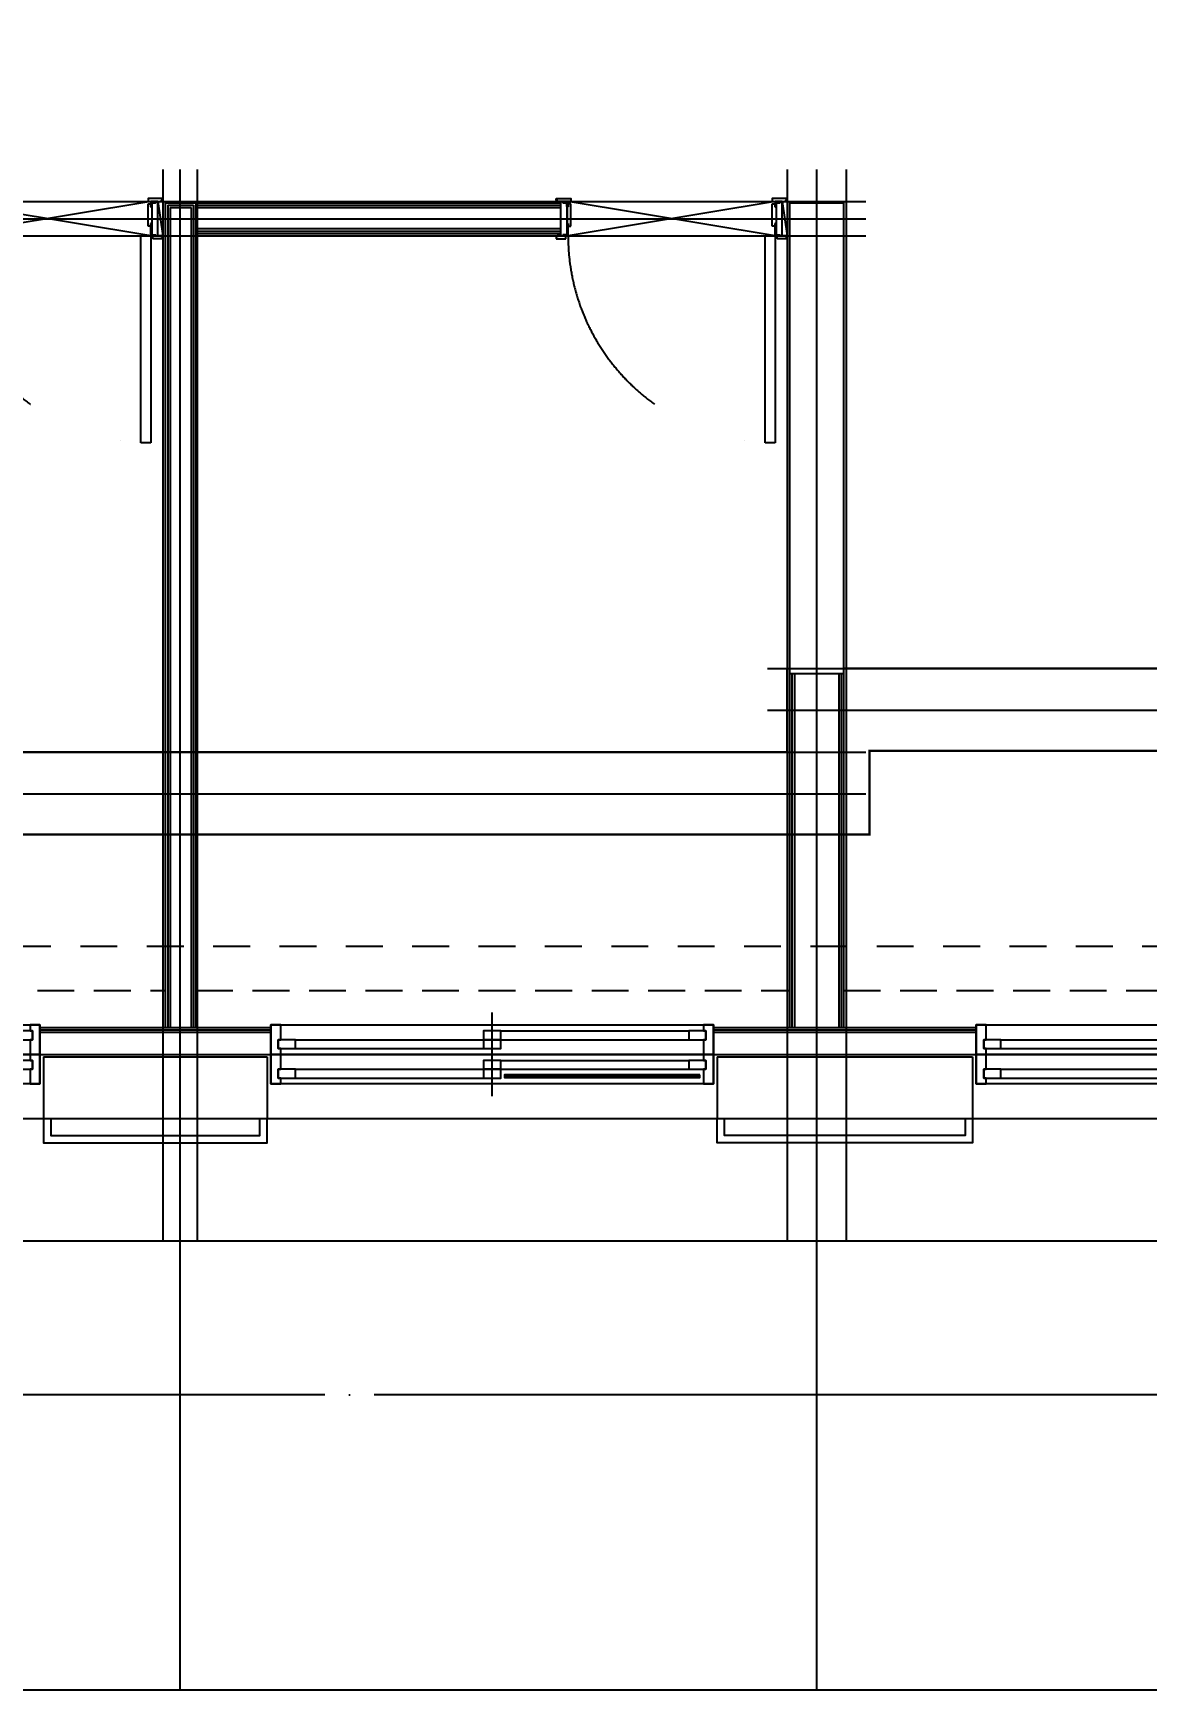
# Model space of a CAD drawing. Header units: millimetres. Extents: x 7294529 to 7346664, y 234399 to 276449.
# Drawn here: x 7308682 to 7313213, y 241999 to 248739 of the extents above; entities that cross this region are included whole.
import ezdxf
from ezdxf.xclip import XClip

# ---------------------------------------------------------------- set-up
doc = ezdxf.new("R2010")
doc.units = ezdxf.units.MM
doc.header["$LTSCALE"] = 100
doc.header["$XCLIPFRAME"] = 2
for name, pattern in [('CEN', [62, 60, -1, 0, -1]), ('ST-DASH', [2.7, 1.5, -1.2]), ('U-59C-EX$0$CEN', [62, 60, -1, 0, -1]), ('U-59C-EX$0$DASHDOTX2', [2, 1, -0.5, 0, -0.5]), ('U-59C-EX$0$HID', [2.3, 1.5, -0.8])]:
    doc.linetypes.add(name, pattern=pattern)
doc.layers.get('Defpoints').update_dxf_attribs({"color": 149})
for name, color, linetype in [('BP', 7, 'Continuous'), ('CEN', 1, 'CEN'), ('DIM', 7, 'Continuous'), ('U-59C-EX$0$A-커텐박스', 11, 'U-59C-EX$0$HID'), ('U-59C-EX$0$C-DOOR', 1, 'Continuous'), ('U-59C-EX$0$CEN', 1, 'U-59C-EX$0$CEN'), ('U-59C-EX$0$CON', 2, 'Continuous'), ('U-59C-EX$0$DOR', 4, 'Continuous'), ('U-59C-EX$0$FIN', 5, 'Continuous'), ('U-59C-EX$0$INSUL_line', 8, 'Continuous'), ('U-59C-EX$0$WIN', 4, 'Continuous'), ('U-59C-EX$0$발코니 입면선', 4, 'Continuous'), ('U-59C-EX$0$확장전', 4, 'U-59C-EX$0$HID'), ('결로방지', 4, 'ST-DASH'), ('기단부-석재', 6, 'Continuous')]:
    doc.layers.add(name, color=color, linetype=linetype)
doc.layers.add('CUT-LINE', color=105, linetype='Continuous', plot=False)
doc.layers.add('U-59C-EX$0$MC', color=152, linetype='Continuous', plot=False)
doc.styles.add('굴림', font='')
doc.styles.add('돋움', font='')
doc.styles.get('굴림').set_extended_font_data('Gulim')
doc.styles.get('돋움').set_extended_font_data('Dotum')
doc.dimstyles.new('NORMAL', dxfattribs={"dimscale": 40, "dimtxt": 3, "dimasz": 1.5, "dimexe": 1.5, "dimexo": 2, "dimgap": 1, "dimtad": 1, "dimdec": 0, "dimzin": 0, "dimdsep": 46, "dimtxsty": '돋움', "dimblk": 'DOT', "dimblk1": 'NONE', "dimblk2": 'TICK', "dimcen": 0, "dimdle": 1.5, "dimclrd": 7, "dimclre": 7, "dimclrt": 3, "dimadec": 0, "dimazin": 0, "dimtfac": 1, "dimtdec": 0, "dimtix": 1, "dimtmove": 2, "dimatfit": 3, "dimldrblk": 'DOT', "dimfxl": 1, "dimtolj": 1, "dimtzin": 0, "dimarcsym": 0})

# ---------------------------------------------------------------- blocks, each defined once
blk = doc.blocks.new('U-59C-EX$0$u-59c-tf-ex$0$WIN_2_2700')
at = {"layer": 'U-59C-EX$0$WIN'}
blk.add_line((350, -290), (350, 50), dxfattribs=at)
at = {"layer": 'U-59C-EX$0$WIN', "color": 5, "linetype": 'Continuous'}
for p, q in [((-1250, -60), (315, -60)), ((385, -24), (1250, -24)), ((385, -60), (1250, -60)), ((-1250, -96), (315, -96)), ((-1250, -180), (315, -180)), ((385, -144), (1250, -144)), ((385, -180), (1250, -180)), ((-1250, -216), (315, -216))]:
    blk.add_line(p, q, dxfattribs=at)
at = {"layer": 'U-59C-EX$0$WIN'}
for points in [[(-1310, -96), (-1320, -96), (-1320, -60), (-1310, -60), (-1310, 0), (-1350, 0), (-1350, -120), (-1310, -120)], [(-1350, 0), (1350, 0), (1350, -120), (-1350, -120)], [(1310, -24), (1320, -24), (1320, -60), (1310, -60), (1310, -120), (1350, -120), (1350, 0), (1310, 0)], [(-1320, -96), (-1250, -96), (-1250, -60), (-1320, -60)], [(315, -60), (385, -60), (385, -24), (315, -24)], [(315, -96), (385, -96), (385, -60), (315, -60)], [(1320, -24), (1250, -24), (1250, -60), (1320, -60)], [(-1310, -216), (-1320, -216), (-1320, -180), (-1310, -180), (-1310, -120), (-1350, -120), (-1350, -240), (-1310, -240)], [(-1350, -120), (1350, -120), (1350, -240), (-1350, -240)], [(1310, -144), (1320, -144), (1320, -180), (1310, -180), (1310, -240), (1350, -240), (1350, -120), (1310, -120)], [(-1320, -216), (-1250, -216), (-1250, -180), (-1320, -180)], [(315, -180), (385, -180), (385, -144), (315, -144)], [(315, -216), (385, -216), (385, -180), (315, -180)], [(1320, -144), (1250, -144), (1250, -180), (1320, -180)]]:
    blk.add_lwpolyline(points, close=True, dxfattribs=at)
blk = doc.blocks.new('U-59C-EX$0$u-59c-tf-ex$0$WIN_2_1800')
at = {"layer": 'U-59C-EX$0$WIN'}
blk.add_line((0, -290), (0, 50), dxfattribs=at)
at = {"layer": 'U-59C-EX$0$WIN', "color": 5, "linetype": 'Continuous'}
for p, q in [((-800, -60), (-35, -60)), ((35, -24), (800, -24)), ((35, -60), (800, -60)), ((-800, -96), (-35, -96)), ((-800, -180), (-35, -180)), ((35, -144), (800, -144)), ((35, -180), (800, -180)), ((-800, -216), (-35, -216))]:
    blk.add_line(p, q, dxfattribs=at)
at = {"layer": 'U-59C-EX$0$WIN'}
for points in [[(-860, -96), (-870, -96), (-870, -60), (-860, -60), (-860, 0), (-900, 0), (-900, -120), (-860, -120)], [(-900, 0), (900, 0), (900, -120), (-900, -120)], [(860, -24), (870, -24), (870, -60), (860, -60), (860, -120), (900, -120), (900, 0), (860, 0)], [(-870, -96), (-800, -96), (-800, -60), (-870, -60)], [(-35, -60), (35, -60), (35, -24), (-35, -24)], [(-35, -96), (35, -96), (35, -60), (-35, -60)], [(870, -24), (800, -24), (800, -60), (870, -60)], [(-860, -216), (-870, -216), (-870, -180), (-860, -180), (-860, -120), (-900, -120), (-900, -240), (-860, -240)], [(-900, -120), (900, -120), (900, -240), (-900, -240)], [(860, -144), (870, -144), (870, -180), (860, -180), (860, -240), (900, -240), (900, -120), (860, -120)], [(-870, -216), (-800, -216), (-800, -180), (-870, -180)], [(-35, -180), (35, -180), (35, -144), (-35, -144)], [(-35, -216), (35, -216), (35, -180), (-35, -180)], [(870, -144), (800, -144), (800, -180), (870, -180)]]:
    blk.add_lwpolyline(points, close=True, dxfattribs=at)
blk = doc.blocks.new('U-59C-EX$0$A$C42d6a0a8')
at = {"layer": 'U-59C-EX$0$C-DOOR'}
for p, q in [((0, 49), (-140, 891)), ((-140, 891), (-140, 49)), ((-140, 49), (0, 891)), ((0, 891), (0, 49))]:
    blk.add_line(p, q, dxfattribs=at)
at = {"layer": 'U-59C-EX$0$C-DOOR', "linetype": 'U-59C-EX$0$DASHDOTX2', "ltscale": 8}
blk.add_arc((-139.3, 47.3), 843.7, 90.04682, 177.16562, dxfattribs=at)
at = {"layer": 'U-59C-EX$0$DOR'}
for p, q in [((-152, 940), (-152, 900)), ((-145, 940), (-152, 940)), ((-152, 900), (-140, 900)), ((-145, 935), (-145, 940)), ((-140, 935), (-145, 935)), ((-140, 900), (-140, 935)), ((-140, 912), (-140, 920)), ((-140, 920), (0, 920)), ((-135, 912), (-140, 912)), ((-135, 911), (-140, 911)), ((-140, 911), (-140, 891)), ((-140, 891), (-90, 891)), ((-135, 896), (-135, 912)), ((-135, 896), (-135, 911)), ((-5, 896), (-135, 896)), ((-90, 896), (-135, 896)), ((-89, 890), (-100, 890)), ((-100, 890), (-100, 880)), ((-100, 880), (-10, 880)), ((-90, 891), (-90, 896)), ((-21, 895), (-89, 895)), ((-89, 895), (-89, 890)), ((-21, 890), (-21, 895)), ((-10, 890), (-21, 890)), ((-10, 880), (-10, 890)), ((0, 912), (-5, 912)), ((-5, 912), (-5, 896)), ((0, 920), (0, 912)), ((-982, 49), (-982, 89)), ((-982, 89), (-140, 89)), ((-140, 89), (-140, 49)), ((-140, 49), (-982, 49)), ((-152, 0), (-152, 40)), ((-152, 40), (-140, 40)), ((-145, 0), (-152, 0)), ((-140, 5), (-145, 5)), ((-145, 5), (-145, 0)), ((-140, 49), (-90, 49)), ((-140, 29), (-140, 49)), ((-140, 40), (-140, 5)), ((-135, 29), (-140, 29)), ((-135, 28), (-140, 28)), ((-140, 28), (-140, 20)), ((-140, 20), (0, 20)), ((-5, 44), (-135, 44)), ((-135, 44), (-135, 28)), ((-90, 44), (-135, 44)), ((-135, 44), (-135, 29)), ((-100, 50), (-100, 60)), ((-100, 60), (-10, 60)), ((-89, 50), (-100, 50)), ((-90, 49), (-90, 44)), ((-89, 45), (-89, 50)), ((-21, 45), (-89, 45)), ((-10, 50), (-21, 50)), ((-21, 50), (-21, 45)), ((-10, 60), (-10, 50)), ((-5, 28), (-5, 44)), ((0, 28), (-5, 28)), ((0, 20), (0, 28))]:
    blk.add_line(p, q, dxfattribs=at)
at = {"layer": 'U-59C-EX$0$DOR', "color": 8}
for p, q in [((-140, 0), (-140, 20)), ((-140, 20), (0, 20)), ((0, 20), (-140, 0)), ((0, 0), (-140, 0)), ((0, 20), (0, 0))]:
    blk.add_line(p, q, dxfattribs=at)
at = {"layer": 'U-59C-EX$0$DOR'}
for points in [[(0, 891), (-20, 891), (-20, 896), (-5, 896), (-5, 911), (0, 911)], [(12, 940), (12, 880), (0, 880), (0, 935), (5, 935), (5, 940)], [(0, 49), (-20, 49), (-20, 44), (-5, 44), (-5, 29), (0, 29)], [(12, 0), (12, 60), (0, 60), (0, 5), (5, 5), (5, 0)]]:
    blk.add_lwpolyline(points, close=True, dxfattribs=at)
blk = doc.blocks.new('*U239')
at = {"layer": 'U-59C-EX$0$WIN'}
blk.add_line((15, 8), (810.1, 8), dxfattribs=at)
at = {"layer": 'U-59C-EX$0$WIN', "color": 8}
blk.add_lwpolyline([(15, 13.4), (810.1, 13.4), (810.1, 2.6), (15, 2.6)], close=True, dxfattribs=at)
blk = doc.blocks.new('U-59C-EX')
at = {"layer": 'U-59C-EX$0$A-커텐박스'}
for p, q in [((125, -6165), (2945, -6165)), ((3070, -6165), (5485, -6165)), ((5705, -6165), (9525, -6165))]:
    blk.add_line(p, q, dxfattribs=at)
at = {"layer": 'U-59C-EX$0$CEN'}
for p, q in [((3005, -2825), (3005, -7185)), ((5595, -2825), (5595, -7185)), ((-200, -3025), (5795, -3025)), ((5395, -5025), (13960, -5025)), ((-200, -5365), (5795, -5365)), ((0, -6685), (13960, -6685))]:
    blk.add_line(p, q, dxfattribs=at)
at = {"layer": 'U-59C-EX$0$CON'}
for p, q in [((5485, -2960), (5485, -4875)), ((5485, -2960), (5705, -2960)), ((5705, -2960), (5705, -4875)), ((5485, -4875), (5705, -4875)), ((2450, -6435), (3360, -6435)), ((2450, -6435), (2450, -6685)), ((3360, -6435), (3360, -6685)), ((5190, -6435), (6230, -6435)), ((5190, -6435), (5190, -6685)), ((6230, -6435), (6230, -6685)), ((2450, -6685), (3360, -6685)), ((5190, -6685), (6230, -6685))]:
    blk.add_line(p, q, dxfattribs=at)
at = {"layer": 'U-59C-EX$0$FIN'}
for p, q in [((2945, -2960), (3070, -2960)), ((2945, -2960), (2945, -6315)), ((3070, -2960), (4555, -2960)), ((3070, -2960), (3070, -6315)), ((2955, -2970), (3060, -2970)), ((2955, -2970), (2955, -6315)), ((2965, -2980), (3050, -2980)), ((2965, -2980), (2965, -6315)), ((3050, -2980), (3050, -6315)), ((3060, -2970), (3060, -6315)), ((3070, -2970), (4555, -2970)), ((3070, -2980), (4555, -2980)), ((3070, -3065), (4555, -3065)), ((3070, -3075), (4555, -3075)), ((3070, -3085), (4555, -3085)), ((5485, -4875), (5485, -6315)), ((5495, -4875), (5495, -6315)), ((5505, -4875), (5505, -6315)), ((5685, -4875), (5685, -6315)), ((5695, -4875), (5695, -6315)), ((5705, -4875), (5705, -6315)), ((2435, -6315), (3375, -6315)), ((2435, -6325), (3375, -6325)), ((5175, -6315), (6245, -6315)), ((5175, -6325), (6245, -6325))]:
    blk.add_line(p, q, dxfattribs=at)
at = {"layer": 'U-59C-EX$0$INSUL_line'}
for p, q in [((2435, -6335), (3375, -6335)), ((5175, -6335), (6245, -6335)), ((2435, -6425), (3375, -6425)), ((5175, -6425), (6245, -6425))]:
    blk.add_line(p, q, dxfattribs=at)
at = {"layer": 'U-59C-EX$0$MC'}
for p, q in [((2935, -2825), (2935, -7185)), ((3075, -2825), (3075, -7185)), ((5475, -2825), (5475, -7185)), ((5715, -2825), (5715, -7185)), ((1615, -2955), (5795, -2955)), ((-200, -3095), (5795, -3095)), ((5395, -4855), (13960, -4855)), ((-200, -5195), (5795, -5195))]:
    blk.add_line(p, q, dxfattribs=at)
at = {"layer": 'U-59C-EX$0$발코니 입면선'}
for p, q in [((620, -6685), (2450, -6685)), ((3360, -6685), (5190, -6685)), ((6230, -6685), (8960, -6685))]:
    blk.add_line(p, q, dxfattribs=at)
at = {"layer": 'U-59C-EX$0$확장전', "const_width": 10}
for points in [[(5475, -4855), (5475, -5195), (125, -5195)], [(9525, -4855), (5705, -4855)], [(9525, -5190), (5810, -5190), (5810, -5530), (125, -5530)]]:
    blk.add_lwpolyline(points, dxfattribs=at)
at = {"xscale": -1}
blk.add_blockref('*U239', (5135, -6521), dxfattribs=at)
at = {"layer": 'U-59C-EX$0$DOR', "rotation": 90}
for p in [(2935, -2955), (5475, -2955)]:
    blk.add_blockref('U-59C-EX$0$A$C42d6a0a8', p, dxfattribs=at)
at = {"layer": 'U-59C-EX$0$WIN'}
for name, p in [('U-59C-EX$0$u-59c-tf-ex$0$WIN_2_1800', (1535, -6305)), ('U-59C-EX$0$u-59c-tf-ex$0$WIN_2_1800', (4275, -6305)), ('U-59C-EX$0$u-59c-tf-ex$0$WIN_2_2700', (7595, -6305))]:
    blk.add_blockref(name, p, dxfattribs=at)
blk = doc.blocks.new('DOT')
at = {"layer": 'DIM'}
blk.add_line((0, 1.5), (0, -1.5), dxfattribs=at)
at = {"layer": 'DIM', "linetype": 'Continuous'}
blk.add_line((-1.5, 0), (1.5, 0), dxfattribs=at)
at = {"layer": 'DIM', "const_width": 0.35}
blk.add_lwpolyline([(-0.175, 0, 1), (0.175, 0, 1)], format="xyb", close=True, dxfattribs=at)
blk = doc.blocks.new('*D27')
at = {"layer": 'Defpoints', "color": 0, "transparency": 16777216}
for p in [(17195, -34450), (21235, -34450), (17195, -35650)]:
    blk.add_point(p, dxfattribs=at)
at = {"layer": 'DIM', "color": 7, "lineweight": -2, "transparency": 16777216}
for p, q in [((17195, -34650), (17195, -35800)), ((21235, -34650), (21235, -35800)), ((21085, -35650), (17345, -35650))]:
    blk.add_line(p, q, dxfattribs=at)
at = {"layer": 'DIM', "color": 7, "lineweight": -2, "transparency": 16777216, "xscale": 150, "yscale": 150, "zscale": 150, "rotation": 180}
blk.add_blockref('DOT', (17195, -35650), dxfattribs=at)
at = {"layer": 'DIM', "color": 7, "lineweight": -2, "transparency": 16777216, "xscale": 150, "yscale": 150, "zscale": 150}
blk.add_blockref('DOT', (21235, -35650), dxfattribs=at)
at = {"layer": 'DIM', "color": 3, "transparency": 16777216, "insert": (19215, -35396), "char_height": 300, "attachment_point": 5, "style": '굴림'}
blk.add_mtext('\\A1;4040', dxfattribs=at)
blk = doc.blocks.new('_None')
blk = doc.blocks.new('_Oblique')
at = {"color": 0, "linetype": 'ByBlock', "lineweight": -2}
blk.add_line((-0.5, -0.5), (0.5, 0.5), dxfattribs=at)
blk = doc.blocks.new('TICK')
at = {"layer": 'Defpoints', "color": 0, "linetype": 'ByBlock'}
blk.add_point((0, 0), dxfattribs=at)
at = {"layer": 'DIM'}
blk.add_line((0, 1.6875), (0, -1.6875), dxfattribs=at)
at = {"layer": 'DIM', "linetype": 'Continuous'}
blk.add_line((-1.6875, 0), (1.6875, 0), dxfattribs=at)
at = {"color": 7, "linetype": 'ByBlock', "xscale": 1.6875, "yscale": 1.6875, "zscale": 1.6875}
blk.add_blockref('_Oblique', (0, 0), dxfattribs=at)
blk = doc.blocks.new('303_d')
at = {"layer": 'Defpoints'}
blk.add_lwpolyline([(60201.3, -11851.1), (15466.3, -11851.1), (15466.3, -42701.1), (60201.3, -42701.1)], close=True, dxfattribs=at)
blk = doc.blocks.new('기단부-303-TF')
at = {"layer": '기단부-석재'}
for points in [[(-19555, -14665), (-19555, -14765), (-18645, -14765), (-18645, -14665)], [(-19525, -14665), (-19525, -14735), (-18675, -14735), (-18675, -14665)], [(-15775, -14665), (-15775, -14765), (-16815, -14765), (-16815, -14665)], [(-15805, -14665), (-15805, -14735), (-16785, -14735), (-16785, -14665)]]:
    blk.add_lwpolyline(points, dxfattribs=at)
blk = doc.blocks.new('DIM-303-TF')
at = {"layer": 'CEN'}
for p, q in [((14605, -32125), (14605, -34450)), ((17195, -32125), (17195, -34450)), ((39995, -33250), (3600, -33250))]:
    blk.add_line(p, q, dxfattribs=at)
at = {"layer": 'DIM'}
dim = blk.add_linear_dim(base=(17195, -35650), p1=(21235, -34450), p2=(17195, -34450), dimstyle='NORMAL', override={"dimscale": 100, "dimtxsty": '굴림'}, dxfattribs=at)
dim.commit()
dim.dimension.update_dxf_attribs({"geometry": '*D27', "text_midpoint": (19215, -35396)})

msp = doc.modelspace()

# ---------------------------------------------------------------- block references
at = {"layer": 'BP'}
ref = msp.add_blockref('U-59C-EX', (7306274.4, 251009.4), dxfattribs=at)
XClip(ref).set_block_clipping_path([(12590, -7184.9999999999), (0, -7184.9999999999), (0, 300.0000000002), (4055.0000000028, 300.0000000099), (4055.0000000028, 1674.9999999992), (4320, 1674.9999999992), (4820, 2135.0000000001), (12590.0000000009, 2135.0000000001)])

# ---------------------------------------------------------------- next in the draw order: linework, layer by layer
at = {"layer": 'CUT-LINE'}
msp.add_lwpolyline([(7318864.4, 243824.4), (7306274.4, 243824.4), (7306274.4, 251309.4), (7310329.4, 251309.4), (7310329.4, 252684.4), (7310594.4, 252684.4), (7311094.4, 253144.4), (7318864.4, 253144.4)], close=True, dxfattribs=at)
at = {"layer": '결로방지'}
msp.add_lwpolyline([(7306264.4, 246774.4), (7306714.4, 246774.4), (7306714.4, 245024.4), (7315469.4, 245024.4), (7315469.4, 246474.4), (7315799.4, 246474.4)], dxfattribs=at)

# ---------------------------------------------------------------- next in the draw order: block references
at = {"layer": 'DIM'}
msp.add_blockref('DIM-303-TF', (7294674.4, 276449.4), dxfattribs=at)
at = {"layer": '결로방지'}
msp.add_blockref('303_d', (7282663.1, 284700.5), dxfattribs=at)
at = {"layer": '기단부-석재'}
msp.add_blockref('기단부-303-TF', (7328279.4, 258989.4), dxfattribs=at)

doc.saveas('drawing.dxf')
